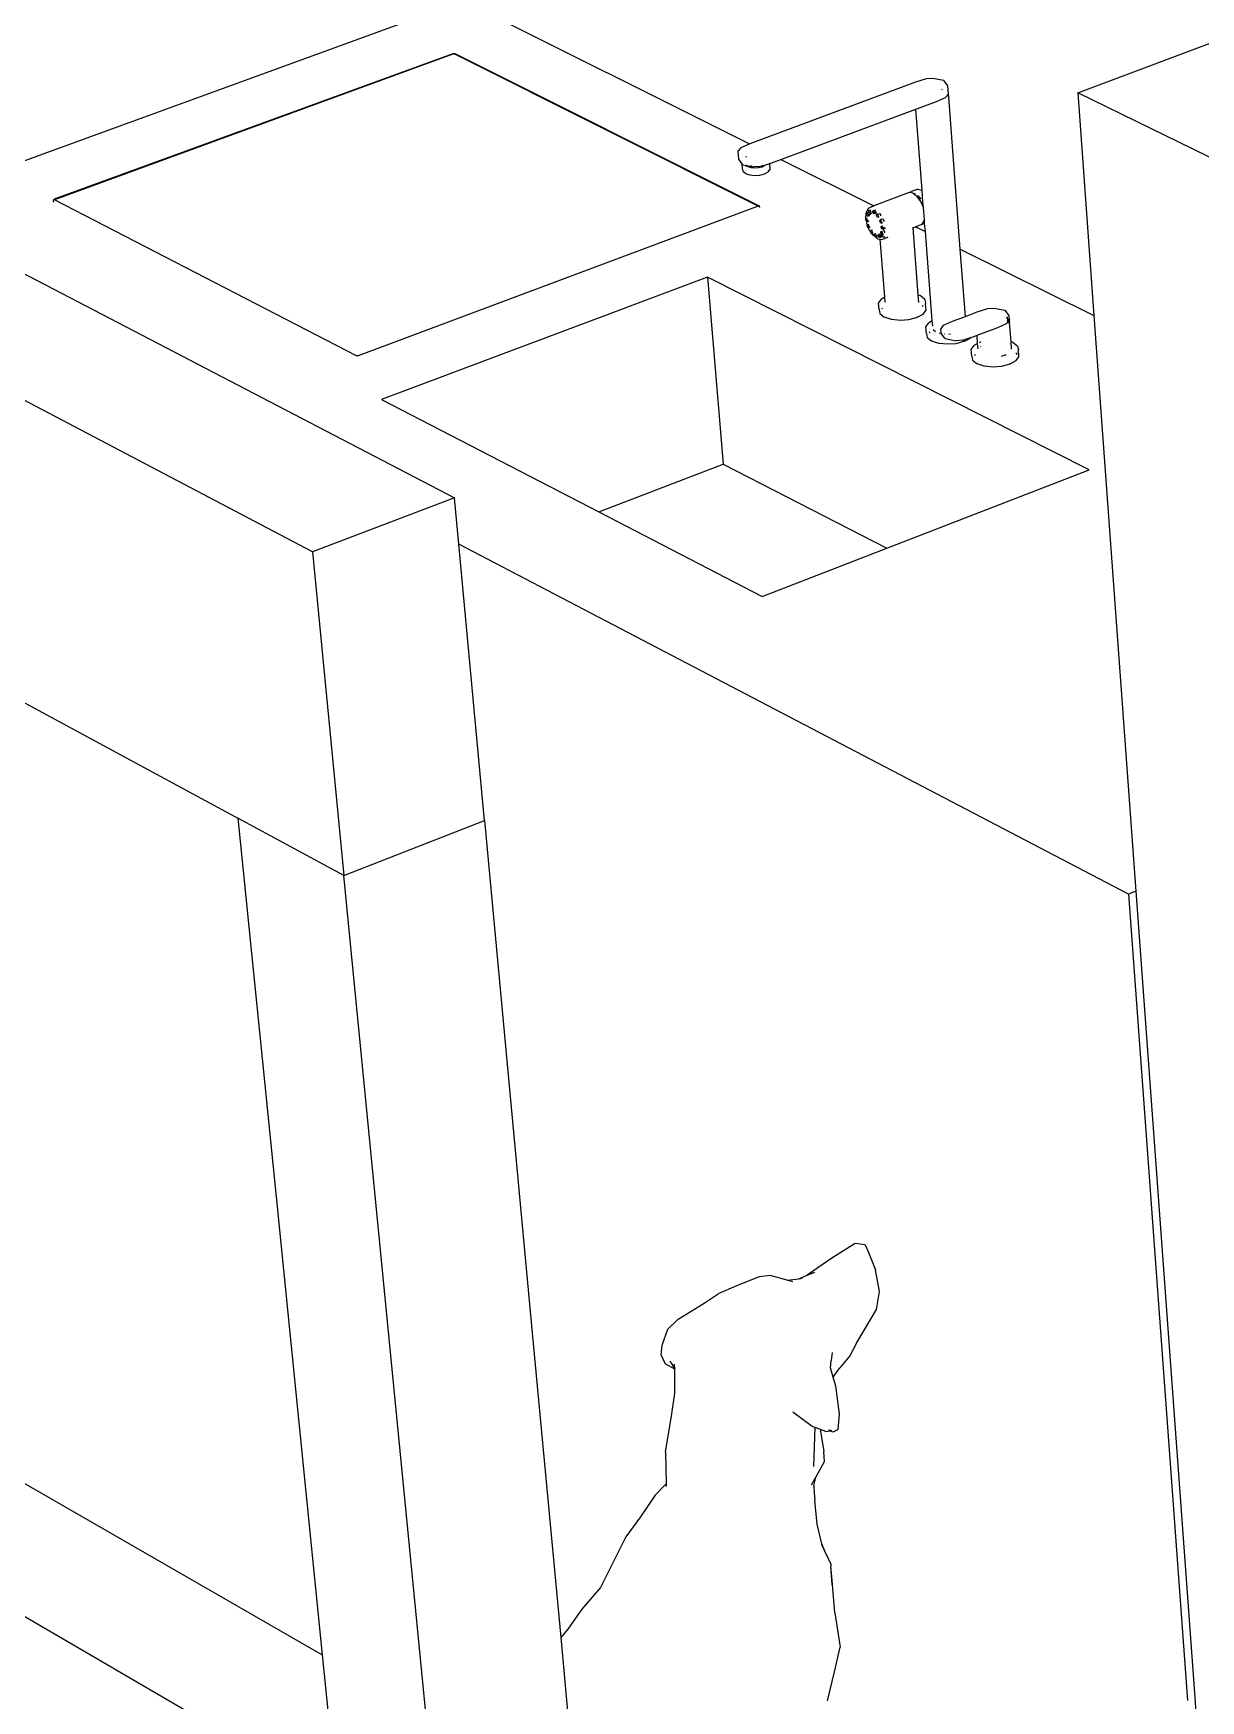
# Model space of a CAD drawing. Header units: millimetres. Extents: x -650 to 3773, y 316 to 2389.
# Drawn here: x 3020.5 to 3100.1, y 1367.2 to 1480.8 of the extents above; entities that cross this region are included whole.
import ezdxf

# ---------------------------------------------------------------- set-up
doc = ezdxf.new("R2010")
doc.units = ezdxf.units.MM

# ---------------------------------------------------------------- blocks, each defined once
blk = doc.blocks.new('A$C727f0937')
for p, q in [((351.35, 717.39), (224.98, 783.91)), ((322.98, 740.88), (361.62, 754.93)), ((361.62, 754.93), (381.13, 745.2)), ((403.5, 748.68), (417.97, 754.09)), ((333.77, 741.44), (360.94, 751.36)), ((333.79, 741.41), (360.95, 751.32)), ((360.94, 751.36), (361.05, 751.36)), ((360.95, 751.32), (361.04, 751.33)), ((361.04, 751.33), (381.74, 740.96)), ((361.05, 751.36), (381.75, 740.99)), ((381.18, 745.23), (392.47, 749.42)), ((392.47, 749.42), (393.19, 749.65)), ((393.19, 749.65), (393.62, 749.68)), ((393.62, 749.68), (394.36, 749.54)), ((394.22, 748.92), (394.26, 748.91)), ((394.36, 749.54), (394.4, 749.5)), ((394.65, 749.15), (394.4, 749.5)), ((394.69, 748.59), (394.65, 749.15)), ((383.28, 744.13), (392.47, 747.55)), ((392.47, 747.55), (393.89, 748.08)), ((392.9, 742.03), (392.47, 747.55)), ((393.89, 748.08), (394.5, 748.36)), ((394.55, 748.4), (394.5, 748.36)), ((394.59, 748.45), (394.55, 748.4)), ((394.66, 748.56), (394.59, 748.46)), ((394.59, 748.43), (394.59, 748.46)), ((394.59, 748.46), (394.59, 748.45)), ((394.59, 748.45), (394.59, 748.43)), ((394.69, 748.59), (394.66, 748.56)), ((394.66, 748.56), (394.67, 748.56)), ((394.67, 748.56), (394.71, 748.37)), ((395.5, 738.03), (394.71, 748.37)), ((433.2, 734.15), (403.5, 748.68)), ((403.5, 748.68), (404.61, 733.49)), ((380.52, 744.91), (380.37, 744.72)), ((380.42, 744.15), (380.37, 744.72)), ((380.63, 743.83), (380.42, 744.15)), ((380.56, 744.95), (380.52, 744.91)), ((380.56, 744.95), (381.13, 745.2)), ((380.89, 744.31), (380.95, 744.34)), ((381.13, 745.2), (381.18, 745.23)), ((380.66, 743.48), (380.63, 743.83)), ((380.65, 743.8), (380.63, 743.83)), ((380.65, 743.8), (380.7, 743.76)), ((380.66, 743.48), (380.69, 743.33)), ((380.69, 743.33), (380.86, 743.19)), ((380.7, 743.76), (380.91, 743.72)), ((380.86, 743.19), (380.9, 743.16)), ((380.9, 743.16), (381.17, 743.08)), ((380.91, 743.74), (380.91, 743.75)), ((380.92, 743.65), (380.91, 743.72)), ((380.91, 743.72), (380.96, 743.71)), ((380.92, 743.75), (380.92, 743.74)), ((380.92, 743.74), (380.93, 743.74)), ((380.96, 743.71), (381.04, 743.65)), ((380.96, 743.71), (381.2, 743.67)), ((381.04, 743.65), (381.11, 743.63)), ((381.11, 743.63), (381.06, 743.6)), ((381.16, 743.65), (381.11, 743.63)), ((381.11, 743.63), (381.24, 743.58)), ((381.2, 743.67), (381.16, 743.65)), ((381.17, 743.08), (381.5, 743.04)), ((381.2, 743.67), (381.44, 743.62)), ((381.27, 743.68), (381.22, 743.67)), ((381.24, 743.58), (381.49, 743.56)), ((381.87, 743.65), (381.44, 743.62)), ((381.49, 743.56), (381.76, 743.58)), ((381.5, 743.04), (381.85, 743.07)), ((381.76, 743.58), (382, 743.64)), ((381.85, 743.07), (382.17, 743.15)), ((381.87, 743.65), (382.02, 743.7)), ((382.02, 743.7), (381.98, 743.71)), ((382, 743.64), (382.07, 743.68)), ((382.02, 743.7), (382.18, 743.75)), ((382.07, 743.68), (382.02, 743.7)), ((382.07, 743.68), (382.17, 743.73)), ((382.14, 743.66), (382.07, 743.68)), ((382.15, 743.68), (382.16, 743.67)), ((382.17, 743.73), (382.18, 743.75)), ((382.17, 743.15), (382.4, 743.28)), ((382.18, 743.75), (382.52, 743.85)), ((382.18, 743.75), (382.21, 743.78)), ((382.26, 743.8), (382.26, 743.8)), ((382.43, 743.31), (382.4, 743.28)), ((382.43, 743.31), (382.55, 743.47)), ((382.52, 743.85), (382.52, 743.88)), ((382.52, 743.85), (382.6, 743.88)), ((382.55, 743.47), (382.52, 743.85)), ((382.6, 743.88), (383.28, 744.13)), ((383.28, 744.13), (389.6, 740.97)), ((392.02, 741.88), (389.6, 740.97)), ((392.05, 741.88), (392.02, 741.88)), ((392.05, 741.88), (392.17, 741.94)), ((392.29, 741.83), (392.05, 741.88)), ((392.6, 742.1), (392.17, 741.94)), ((392.6, 742.1), (392.87, 742.05)), ((392.87, 742.05), (392.9, 742.03)), ((392.96, 741.22), (392.9, 742.03)), ((322.98, 740.88), (361.04, 721.07)), ((333.71, 741.33), (333.73, 741.4)), ((333.72, 741.23), (333.71, 741.33)), ((333.77, 741.44), (333.73, 741.4)), ((333.78, 741.38), (333.76, 741.39)), ((333.78, 741.38), (333.79, 741.41)), ((354.36, 730.75), (333.78, 741.38)), ((381.73, 740.94), (354.47, 730.75)), ((381.73, 740.94), (381.74, 740.96)), ((381.73, 740.94), (381.73, 740.94)), ((381.74, 740.94), (381.73, 740.94)), ((381.74, 740.96), (381.75, 740.99)), ((381.75, 740.94), (381.74, 740.96)), ((381.74, 740.96), (381.74, 740.96)), ((381.82, 740.95), (381.75, 740.99)), ((381.83, 740.85), (381.82, 740.95)), ((389.22, 740.8), (389.1, 740.53)), ((389.44, 740.91), (389.22, 740.8)), ((389.44, 740.91), (389.6, 740.97)), ((392.3, 741.82), (392.29, 741.83)), ((392.42, 741.8), (392.3, 741.82)), ((392.56, 741.61), (392.3, 741.82)), ((392.81, 741.27), (392.56, 741.61)), ((392.71, 741.59), (392.61, 741.67)), ((392.83, 741.43), (392.71, 741.59)), ((392.99, 740.85), (392.81, 741.27)), ((392.94, 741.28), (392.92, 741.3)), ((392.96, 741.22), (392.94, 741.28)), ((392.99, 740.85), (392.96, 741.22)), ((393.06, 740.03), (392.99, 740.85)), ((389.06, 740.05), (389.07, 740.1)), ((389.08, 739.96), (389.06, 740.05)), ((389.07, 740.12), (389.09, 740.48)), ((389.07, 740.11), (389.16, 740.14)), ((389.07, 740.1), (389.07, 740.12)), ((389.07, 740.1), (389.07, 740.11)), ((389.1, 739.94), (389.07, 740.1)), ((389.1, 739.94), (389.08, 739.96)), ((389.1, 740.53), (389.09, 740.48)), ((389.09, 740.08), (389.14, 740.1)), ((389.09, 740.08), (389.12, 740.08)), ((389.1, 740.45), (389.14, 740.48)), ((389.1, 740.38), (389.1, 740.45)), ((389.14, 740.29), (389.1, 740.38)), ((389.15, 739.7), (389.1, 739.94)), ((389.14, 739.9), (389.1, 739.94)), ((389.12, 740.08), (389.16, 740.04)), ((389.14, 740.48), (389.23, 740.51)), ((389.19, 740.26), (389.14, 740.29)), ((389.19, 739.91), (389.14, 739.9)), ((389.15, 740.44), (389.24, 740.48)), ((389.15, 740.44), (389.19, 740.42)), ((389.17, 739.66), (389.15, 739.7)), ((389.16, 740.04), (389.18, 739.99)), ((389.16, 739.64), (389.17, 739.66)), ((389.17, 739.56), (389.16, 739.64)), ((389.18, 739.99), (389.17, 739.94)), ((389.17, 739.94), (389.25, 739.97)), ((389.17, 739.66), (389.19, 739.69)), ((389.18, 739.62), (389.17, 739.66)), ((389.25, 739.48), (389.18, 739.62)), ((389.19, 740.42), (389.21, 740.36)), ((389.19, 740.29), (389.31, 740.34)), ((389.19, 740.26), (389.32, 740.31)), ((389.21, 740.31), (389.19, 740.29)), ((389.19, 739.91), (389.27, 739.94)), ((389.19, 739.69), (389.27, 739.72)), ((389.2, 739.65), (389.29, 739.69)), ((389.2, 739.65), (389.24, 739.64)), ((389.21, 740.36), (389.21, 740.31)), ((389.24, 739.64), (389.27, 739.59)), ((389.26, 740.42), (389.29, 740.35)), ((389.27, 740.62), (389.3, 740.67)), ((389.28, 740.54), (389.27, 740.62)), ((389.33, 740.47), (389.28, 740.54)), ((389.3, 740.38), (389.29, 740.41)), ((389.29, 740.35), (389.3, 740.35)), ((389.3, 740.67), (389.38, 740.7)), ((389.34, 740.35), (389.3, 740.38)), ((389.31, 740.64), (389.4, 740.67)), ((389.31, 740.64), (389.35, 740.63)), ((389.31, 740.34), (389.34, 740.35)), ((389.31, 740.34), (389.34, 740.32)), ((389.38, 740.45), (389.33, 740.47)), ((389.37, 740.37), (389.34, 740.35)), ((389.35, 740.63), (389.38, 740.58)), ((389.39, 740.52), (389.37, 740.49)), ((389.37, 740.49), (389.41, 740.5)), ((389.37, 740.38), (389.37, 740.37)), ((389.38, 740.58), (389.39, 740.52)), ((389.38, 740.45), (389.47, 740.48)), ((389.39, 740.35), (389.39, 740.38)), ((389.52, 740.57), (389.54, 740.64)), ((389.55, 740.49), (389.52, 740.57)), ((389.54, 740.64), (389.62, 740.67)), ((389.6, 740.43), (389.55, 740.49)), ((389.64, 740.64), (389.56, 740.6)), ((389.56, 740.6), (389.59, 740.61)), ((389.59, 740.61), (389.62, 740.57)), ((389.65, 740.44), (389.6, 740.43)), ((389.62, 740.57), (389.64, 740.51)), ((389.64, 740.51), (389.63, 740.47)), ((389.63, 740.47), (389.74, 740.51)), ((389.65, 740.44), (389.8, 740.49)), ((389.67, 740.69), (389.69, 740.69)), ((389.68, 740.65), (389.67, 740.65)), ((389.69, 740.69), (389.68, 740.65)), ((389.71, 740.66), (389.68, 740.65)), ((389.68, 740.65), (389.68, 740.63)), ((389.68, 740.63), (389.7, 740.55)), ((389.71, 740.7), (389.69, 740.69)), ((389.7, 740.62), (389.71, 740.66)), ((389.72, 740.56), (389.7, 740.62)), ((389.71, 740.66), (389.72, 740.66)), ((389.75, 740.52), (389.72, 740.56)), ((389.73, 740.52), (389.74, 740.51)), ((389.74, 740.51), (389.79, 740.53)), ((389.74, 740.51), (389.76, 740.49)), ((389.79, 740.53), (389.75, 740.52)), ((389.76, 740.49), (389.8, 740.49)), ((389.79, 740.53), (389.79, 740.53)), ((389.8, 740.49), (389.8, 740.49)), ((389.8, 740.38), (389.84, 740.41)), ((389.8, 740.31), (389.8, 740.38)), ((389.84, 740.22), (389.8, 740.31)), ((389.84, 740.41), (389.93, 740.44)), ((389.89, 740.19), (389.84, 740.22)), ((389.93, 740.41), (389.85, 740.37)), ((389.85, 740.37), (389.89, 740.35)), ((389.88, 740.22), (389.97, 740.26)), ((389.91, 740.24), (389.88, 740.22)), ((389.89, 740.35), (389.91, 740.29)), ((389.89, 740.19), (389.98, 740.22)), ((389.91, 740.29), (389.91, 740.24)), ((389.99, 740.47), (389.99, 740.47)), ((390.05, 740.43), (389.99, 740.47)), ((390.01, 739.97), (390.04, 740.02)), ((390.03, 739.89), (390.01, 739.97)), ((390.02, 740.42), (390.04, 740.41)), ((390.07, 739.82), (390.03, 739.89)), ((390.04, 740.41), (390.06, 740.35)), ((390.13, 740.06), (390.04, 740.02)), ((390.09, 740.35), (390.05, 740.43)), ((390.05, 739.99), (390.14, 740.02)), ((390.05, 739.99), (390.09, 739.98)), ((390.06, 740.35), (390.06, 740.34)), ((390.13, 739.8), (390.07, 739.82)), ((390.09, 740.3), (390.09, 740.35)), ((390.09, 739.98), (390.12, 739.93)), ((390.13, 739.87), (390.11, 739.84)), ((390.11, 739.84), (390.2, 739.87)), ((390.12, 739.93), (390.13, 739.87)), ((390.13, 739.8), (390.21, 739.83)), ((390.13, 739.58), (390.21, 739.62)), ((390.25, 740.06), (390.21, 740.07)), ((390.23, 740.04), (390.24, 740.03)), ((390.24, 740.03), (390.28, 739.99)), ((390.29, 739.99), (390.25, 740.06)), ((390.28, 739.99), (390.28, 739.95)), ((390.31, 739.91), (390.29, 739.99)), ((390.31, 739.91), (390.31, 739.91)), ((392.46, 739.55), (392.72, 739.65)), ((392.72, 739.65), (392.84, 739.71)), ((392.84, 739.71), (392.81, 739.72)), ((392.84, 739.71), (392.93, 739.76)), ((392.87, 739.71), (392.84, 739.71)), ((393.07, 739.78), (392.87, 739.71)), ((392.93, 739.76), (392.99, 739.9)), ((392.99, 739.9), (393.06, 740.03)), ((392.99, 739.9), (393.04, 739.92)), ((393.04, 739.92), (393.06, 739.96)), ((393.06, 739.96), (393.06, 740.03)), ((393.07, 739.78), (393.06, 739.96)), ((393.12, 739.22), (393.07, 739.78)), ((389.22, 739.49), (389.17, 739.56)), ((389.25, 739.48), (389.22, 739.49)), ((389.32, 739.3), (389.25, 739.48)), ((389.27, 739.47), (389.25, 739.48)), ((389.28, 739.54), (389.26, 739.51)), ((389.26, 739.51), (389.35, 739.54)), ((389.27, 739.59), (389.28, 739.54)), ((389.36, 739.5), (389.27, 739.47)), ((389.38, 739.22), (389.32, 739.3)), ((389.38, 739.28), (389.42, 739.31)), ((389.38, 739.22), (389.38, 739.28)), ((389.38, 739.2), (389.38, 739.22)), ((389.48, 739.08), (389.38, 739.22)), ((389.42, 739.12), (389.38, 739.2)), ((389.42, 739.31), (389.51, 739.34)), ((389.47, 739.08), (389.42, 739.12)), ((389.43, 739.27), (389.52, 739.3)), ((389.43, 739.27), (389.47, 739.24)), ((389.47, 739.24), (389.49, 739.19)), ((389.55, 739.15), (389.47, 739.12)), ((389.49, 739.14), (389.47, 739.12)), ((389.47, 739.08), (389.48, 739.08)), ((389.48, 739.08), (389.56, 739.11)), ((389.56, 738.97), (389.48, 739.08)), ((389.49, 739.19), (389.49, 739.14)), ((389.82, 738.76), (389.56, 738.97)), ((389.65, 738.99), (389.66, 739.06)), ((389.68, 738.91), (389.65, 738.99)), ((389.66, 739.06), (389.75, 739.09)), ((389.68, 739.02), (389.77, 739.06)), ((389.68, 739.02), (389.71, 739.03)), ((389.73, 738.85), (389.68, 738.91)), ((389.71, 739.03), (389.75, 738.99)), ((389.78, 738.86), (389.73, 738.85)), ((389.75, 738.99), (389.77, 738.93)), ((389.77, 738.93), (389.76, 738.89)), ((389.84, 738.92), (389.76, 738.89)), ((389.78, 738.86), (389.86, 738.89)), ((389.87, 738.73), (389.82, 738.76)), ((389.87, 738.73), (390.05, 738.7)), ((389.9, 738.99), (389.93, 739.04)), ((389.92, 738.91), (389.9, 738.99)), ((389.97, 738.84), (389.92, 738.91)), ((389.93, 739.04), (390.02, 739.07)), ((389.95, 739), (389.99, 739.02)), ((389.95, 739), (389.98, 738.99)), ((390.02, 738.82), (389.97, 738.84)), ((389.98, 738.99), (390.01, 738.94)), ((390, 738.86), (390.12, 738.9)), ((390.02, 738.89), (390, 738.86)), ((390.01, 738.94), (390.02, 738.89)), ((390.02, 738.82), (390.17, 738.88)), ((390.05, 738.7), (390.04, 738.72)), ((390.05, 738.7), (390.14, 738.68)), ((390.36, 734.77), (390.05, 738.7)), ((390.07, 739.09), (390.09, 739.1)), ((390.09, 739.1), (390.07, 739.08)), ((390.07, 739.06), (390.08, 739.06)), ((390.07, 738.96), (390.12, 738.9)), ((390.08, 739.21), (390.12, 739.23)), ((390.08, 739.13), (390.08, 739.21)), ((390.1, 739.09), (390.08, 739.13)), ((390.09, 738.97), (390.08, 739.01)), ((390.1, 739.09), (390.09, 739.1)), ((390.12, 738.92), (390.09, 738.97)), ((390.13, 739.08), (390.1, 739.09)), ((390.12, 739.05), (390.1, 739.09)), ((390.1, 739.03), (390.17, 738.94)), ((390.11, 739.52), (390.13, 739.58)), ((390.14, 739.43), (390.11, 739.52)), ((390.12, 739.23), (390.21, 739.27)), ((390.12, 739.06), (390.14, 739.05)), ((390.15, 739.02), (390.12, 739.05)), ((390.16, 738.91), (390.12, 738.92)), ((390.12, 738.9), (390.16, 738.91)), ((390.12, 738.9), (390.12, 738.89)), ((390.12, 738.89), (390.17, 738.88)), ((390.13, 739.2), (390.21, 739.23)), ((390.13, 739.2), (390.16, 739.17)), ((390.19, 739.38), (390.14, 739.43)), ((390.14, 739.05), (390.15, 739.02)), ((390.14, 738.68), (390.58, 738.84)), ((390.15, 739.55), (390.23, 739.58)), ((390.15, 739.55), (390.18, 739.55)), ((390.15, 739.02), (390.17, 739)), ((390.17, 739.01), (390.15, 739.02)), ((390.16, 739.17), (390.19, 739.12)), ((390.16, 739.05), (390.25, 739.08)), ((390.19, 739.07), (390.16, 739.05)), ((390.17, 738.94), (390.16, 738.91)), ((390.17, 739.01), (390.26, 739.04)), ((390.17, 739), (390.18, 738.95)), ((390.18, 738.95), (390.17, 738.94)), ((390.17, 738.94), (390.19, 738.92)), ((390.17, 738.88), (390.19, 738.92)), ((390.18, 739.55), (390.22, 739.52)), ((390.24, 739.38), (390.19, 739.38)), ((390.19, 739.12), (390.19, 739.07)), ((390.2, 738.93), (390.19, 738.98)), ((390.19, 738.92), (390.2, 738.93)), ((390.19, 738.92), (390.24, 738.86)), ((390.22, 739.52), (390.23, 739.46)), ((390.23, 739.46), (390.22, 739.41)), ((390.22, 739.41), (390.3, 739.44)), ((390.24, 739.38), (390.39, 739.44)), ((390.24, 738.86), (390.26, 738.86)), ((390.27, 739.29), (390.27, 739.29)), ((390.27, 739.29), (390.27, 739.29)), ((390.33, 739.25), (390.27, 739.29)), ((390.29, 739.51), (390.29, 739.49)), ((390.29, 739.49), (390.31, 739.47)), ((390.29, 738.86), (390.38, 738.85)), ((390.3, 739.25), (390.32, 739.23)), ((390.32, 739.23), (390.34, 739.18)), ((390.34, 739.48), (390.33, 739.49)), ((390.37, 739.17), (390.33, 739.25)), ((390.34, 739.44), (390.35, 739.43)), ((390.34, 739.18), (390.34, 739.17)), ((390.35, 739.43), (390.39, 739.44)), ((390.37, 739.13), (390.37, 739.17)), ((390.39, 739.44), (390.4, 739.45)), ((390.49, 738.84), (390.54, 738.84)), ((392.28, 739.48), (392.46, 739.55)), ((392.28, 739.48), (392.28, 739.51)), ((392.63, 734.9), (392.28, 739.48)), ((392.43, 739.57), (392.46, 739.55)), ((392.46, 739.55), (393.12, 739.22)), ((393.59, 733.15), (393.12, 739.22)), ((395.5, 738.03), (404.61, 733.49)), ((395.85, 733.44), (395.5, 738.03)), ((378.27, 736.12), (356.07, 727.78)), ((378.27, 736.12), (379.35, 723.36)), ((404.28, 722.98), (378.27, 736.12)), ((389.93, 734.35), (390.13, 734.62)), ((389.97, 733.9), (389.93, 734.35)), ((390.13, 734.62), (390.17, 734.66)), ((390.19, 733.99), (390.16, 733.95)), ((390.17, 734.66), (390.36, 734.77)), ((390.39, 734.4), (390.36, 734.77)), ((390.37, 734.77), (390.39, 734.78)), ((392.63, 734.9), (392.76, 734.86)), ((392.67, 734.38), (392.63, 734.9)), ((393.09, 734.59), (392.76, 734.86)), ((392.97, 734.11), (392.9, 734.16)), ((393.09, 734.59), (393.14, 734.32)), ((393.18, 733.87), (393.14, 734.32)), ((396.66, 733.75), (397.38, 733.98)), ((397.38, 733.98), (397.8, 734.01)), ((397.8, 734.01), (398.54, 733.86)), ((389.97, 733.9), (390.02, 733.63)), ((390.02, 733.63), (390.3, 733.4)), ((390.3, 733.4), (390.79, 733.25)), ((390.79, 733.25), (390.84, 733.24)), ((390.84, 733.24), (391.4, 733.18)), ((391.4, 733.18), (391.99, 733.23)), ((391.99, 733.23), (392.51, 733.36)), ((392.57, 733.38), (392.51, 733.36)), ((392.51, 733.36), (392.53, 733.37)), ((392.57, 733.38), (392.98, 733.6)), ((392.98, 733.6), (393.18, 733.87)), ((393.16, 732.73), (393.36, 733)), ((393.36, 733), (393.4, 733.04)), ((393.4, 733.04), (393.59, 733.15)), ((393.62, 732.78), (393.59, 733.15)), ((394.32, 732.79), (394.17, 732.6)), ((394.36, 732.83), (394.32, 732.79)), ((394.36, 732.83), (394.97, 733.11)), ((394.97, 733.11), (395.85, 733.44)), ((395.85, 733.44), (396.66, 733.75)), ((398.05, 732.68), (398.66, 732.96)), ((398.54, 733.86), (398.58, 733.83)), ((398.83, 733.47), (398.58, 733.83)), ((398.6, 733.33), (398.6, 733.33)), ((398.64, 733.35), (398.72, 733.28)), ((398.71, 733.01), (398.66, 732.96)), ((398.67, 733.4), (398.7, 733.38)), ((398.69, 733.26), (398.71, 733.25)), ((398.7, 733.38), (398.72, 733.28)), ((398.72, 733.19), (398.7, 733.15)), ((398.71, 733.25), (398.72, 733.19)), ((398.83, 733.17), (398.71, 733.01)), ((398.72, 733.28), (398.82, 733.2)), ((398.72, 733.28), (398.74, 733.2)), ((398.74, 733.2), (398.72, 733.19)), ((398.72, 733.19), (398.75, 733.07)), ((398.75, 733.07), (398.74, 733.2)), ((398.82, 733.2), (398.83, 733.17)), ((398.85, 733.2), (398.83, 733.47)), ((398.85, 733.2), (398.83, 733.17)), ((398.83, 733.17), (398.86, 733.01)), ((398.96, 731.73), (398.86, 733.01)), ((404.61, 733.49), (407.47, 694.28)), ((393.2, 732.28), (393.16, 732.73)), ((393.2, 732.28), (393.25, 732.01)), ((393.25, 732.01), (393.53, 731.78)), ((393.43, 732.39), (393.38, 732.33)), ((393.53, 731.78), (394.02, 731.62)), ((393.66, 732.55), (393.66, 732.54)), ((393.66, 732.54), (393.82, 732.41)), ((394.07, 732.31), (394.21, 732.27)), ((394.2, 732.32), (394.17, 732.6)), ((394.23, 732.26), (394.2, 732.32)), ((394.21, 732.27), (394.23, 732.26)), ((394.44, 731.96), (394.23, 732.26)), ((394.41, 732.24), (394.42, 732.24)), ((394.44, 731.96), (394.48, 731.93)), ((394.48, 731.93), (395.22, 731.78)), ((394.73, 732.23), (394.83, 732.24)), ((395.65, 731.82), (395.22, 731.78)), ((395.22, 731.6), (395.75, 731.74)), ((395.65, 731.82), (396.22, 732)), ((395.81, 731.76), (395.75, 731.74)), ((395.75, 731.74), (395.76, 731.74)), ((395.79, 731.76), (395.81, 731.77)), ((395.81, 731.76), (396.21, 731.98)), ((396.17, 732), (396.17, 732.01)), ((396.21, 731.98), (396.22, 732)), ((396.22, 732), (396.37, 732.04)), ((396.22, 732), (396.25, 732.03)), ((396.37, 732.04), (396.64, 732.15)), ((396.64, 732.15), (398.05, 732.68)), ((396.64, 732.15), (396.64, 732.17)), ((396.68, 731.6), (396.64, 732.15)), ((396.81, 731.67), (396.88, 731.71)), ((396.88, 731.71), (396.89, 731.71)), ((398.96, 731.73), (399.08, 731.69)), ((399, 731.21), (398.96, 731.73)), ((399.08, 731.69), (399.36, 731.46)), ((354.47, 730.75), (354.36, 730.75)), ((394.02, 731.62), (394.07, 731.61)), ((394.05, 731.62), (394.07, 731.61)), ((394.07, 731.61), (394.63, 731.56)), ((394.63, 731.56), (395.22, 731.6)), ((396.25, 731.18), (396.44, 731.45)), ((396.28, 730.73), (396.25, 731.18)), ((396.28, 730.73), (396.34, 730.46)), ((396.44, 731.45), (396.49, 731.49)), ((396.52, 730.84), (396.47, 730.78)), ((396.49, 731.49), (396.68, 731.6)), ((396.71, 731.23), (396.68, 731.6)), ((396.7, 731.61), (396.7, 731.61)), ((396.91, 731.4), (396.87, 731.38)), ((398.3, 730.74), (398.57, 730.81)), ((398.57, 730.81), (398.62, 730.83)), ((399.35, 730.89), (399.29, 730.94)), ((399.3, 730.43), (399.5, 730.69)), ((399.37, 730.81), (399.35, 730.89)), ((399.41, 731.42), (399.36, 731.46)), ((399.41, 731.42), (399.47, 731.15)), ((399.5, 730.69), (399.47, 731.15)), ((396.34, 730.46), (396.62, 730.22)), ((396.62, 730.22), (397.11, 730.07)), ((397.11, 730.07), (397.16, 730.06)), ((397.14, 730.07), (397.16, 730.06)), ((397.16, 730.06), (397.72, 730)), ((397.72, 730), (398.31, 730.05)), ((398.31, 730.05), (398.84, 730.18)), ((398.9, 730.2), (398.84, 730.18)), ((398.84, 730.18), (398.85, 730.19)), ((398.9, 730.2), (399.3, 730.43)), ((356.07, 727.78), (370.86, 720.12)), ((370.86, 720.12), (379.35, 723.36)), ((379.35, 723.36), (390.49, 717.64)), ((390.49, 717.64), (404.28, 722.98)), ((361.04, 721.07), (351.35, 717.39)), ((361.33, 717.93), (361.04, 721.07)), ((370.86, 720.12), (381.99, 714.36)), ((351.35, 717.39), (353.5, 695.34)), ((406.97, 694.08), (361.33, 717.93)), ((363.08, 699.09), (361.33, 717.93)), ((381.99, 714.36), (390.49, 717.64)), ((322.78, 711.94), (346.27, 699.25)), ((353, 632.46), (237.68, 699.54)), ((353.5, 695.34), (346.27, 699.25)), ((346.27, 699.25), (348.85, 673.68)), ((353.5, 695.34), (363.08, 699.09)), ((363.08, 699.09), (366.36, 663.94)), ((360.04, 628.37), (353.5, 695.34)), ((407.47, 694.28), (406.97, 694.08)), ((407.47, 694.28), (411.48, 639.33)), ((406.97, 694.08), (410.99, 639.12)), ((348.85, 673.68), (352.02, 642.24)), ((386.81, 669.32), (385.06, 668.1)), ((388.33, 670.27), (386.81, 669.32)), ((389.02, 670.18), (388.33, 670.27)), ((389.02, 670.18), (389.23, 669.73)), ((389.23, 669.73), (389.73, 668.47)), ((382.55, 668.08), (381.79, 668)), ((383.71, 667.77), (382.55, 668.08)), ((384.51, 667.87), (385.06, 668.1)), ((385.06, 668.1), (385.59, 668.32)), ((390, 666.99), (389.73, 668.47)), ((380.25, 667.39), (379.01, 666.84)), ((381.79, 668), (380.25, 667.39)), ((383.71, 667.77), (384.51, 667.87)), ((384.08, 667.66), (383.71, 667.77)), ((384.51, 667.87), (384.73, 667.9)), ((389.8, 665.76), (390, 666.99)), ((376.28, 665.1), (378.05, 666.21)), ((378.05, 666.21), (379.01, 666.84)), ((388.43, 663.47), (389.8, 665.76)), ((375.57, 664.42), (376.28, 665.1)), ((366.36, 663.94), (368.27, 643.42)), ((375.19, 663.33), (375.57, 664.42)), ((375.12, 662.65), (375.19, 663.33)), ((375.12, 662.65), (375.38, 662.07)), ((386.78, 662.85), (386.71, 662.29)), ((387.97, 662.62), (387.3, 661.8)), ((388.43, 663.47), (387.97, 662.62)), ((376.04, 661.7), (375.38, 662.07)), ((375.71, 662.25), (376.04, 661.73)), ((376.04, 661.73), (376.03, 662.04)), ((376.04, 661.7), (376.04, 661.73)), ((376.06, 660.07), (376.04, 661.7)), ((386.66, 661.8), (386.65, 661.82)), ((386.66, 661.8), (386.71, 662.29)), ((386.84, 661.15), (386.66, 661.8)), ((386.84, 661.15), (387.3, 661.8)), ((319.16, 661.15), (352.02, 642.24)), ((375.84, 658.67), (376.06, 660.07)), ((387.01, 660.54), (386.84, 661.15)), ((387.27, 658.66), (387.01, 660.54)), ((375.42, 656.05), (375.84, 658.67)), ((385.4, 657.8), (384.1, 658.78)), ((385.61, 657.72), (385.4, 657.8)), ((387.17, 657.6), (387.27, 658.66)), ((385.51, 655.07), (385.61, 657.72)), ((385.97, 657.59), (385.61, 657.72)), ((385.97, 657.59), (385.98, 657.47)), ((386.34, 657.45), (385.97, 657.59)), ((385.98, 657.47), (386.21, 656.09)), ((386.34, 657.45), (386.63, 657.5)), ((386.63, 657.5), (386.54, 657.55)), ((386.59, 657.58), (386.72, 657.52)), ((386.63, 657.5), (386.72, 657.52)), ((386.81, 657.4), (386.63, 657.5)), ((387.17, 657.6), (386.81, 657.4)), ((375.42, 656.05), (375.46, 653.88)), ((386.25, 655.42), (386.21, 656.09)), ((385.65, 654.34), (386.25, 655.42)), ((375.46, 653.88), (374.71, 653.12)), ((375.46, 653.88), (375.46, 653.71)), ((385.37, 653.83), (385.65, 654.34)), ((385.51, 653.74), (385.65, 654.34)), ((385.51, 653.74), (385.55, 653.27)), ((385.55, 653.27), (385.6, 652.76)), ((374.71, 653.12), (373.72, 651.65)), ((385.74, 651.15), (385.6, 652.76)), ((373.72, 651.65), (372.72, 650.28)), ((386.06, 649.81), (385.74, 651.15)), ((372.72, 650.28), (372.05, 648.96)), ((372.05, 648.96), (370.99, 646.82)), ((386.31, 649.2), (386.06, 649.81)), ((386.1, 649.65), (386.06, 649.81)), ((386.1, 649.65), (386.31, 649.2)), ((386.31, 649.2), (386.67, 648.41)), ((386.67, 648.41), (386.68, 648.27)), ((386.77, 647.01), (386.68, 648.27)), ((386.77, 647.3), (386.68, 648.27)), ((370.99, 646.82), (369.72, 645.35)), ((386.95, 645.1), (386.77, 647.3)), ((369.72, 645.35), (368.75, 643.98)), ((386.95, 645.1), (387.32, 642.75)), ((368.75, 643.98), (368.27, 643.42)), ((368.27, 643.42), (369.3, 632.29)), ((352.02, 642.24), (353, 632.46)), ((386.93, 641.09), (387.32, 642.75)), ((386.46, 639.11), (386.93, 641.09)), ((411.48, 639.33), (411.84, 634.28))]:
    blk.add_line(p, q)

msp = doc.modelspace()

# ---------------------------------------------------------------- block references
msp.add_blockref('A$C727f0937', (2688.2, 728.07))

doc.saveas('drawing.dxf')
